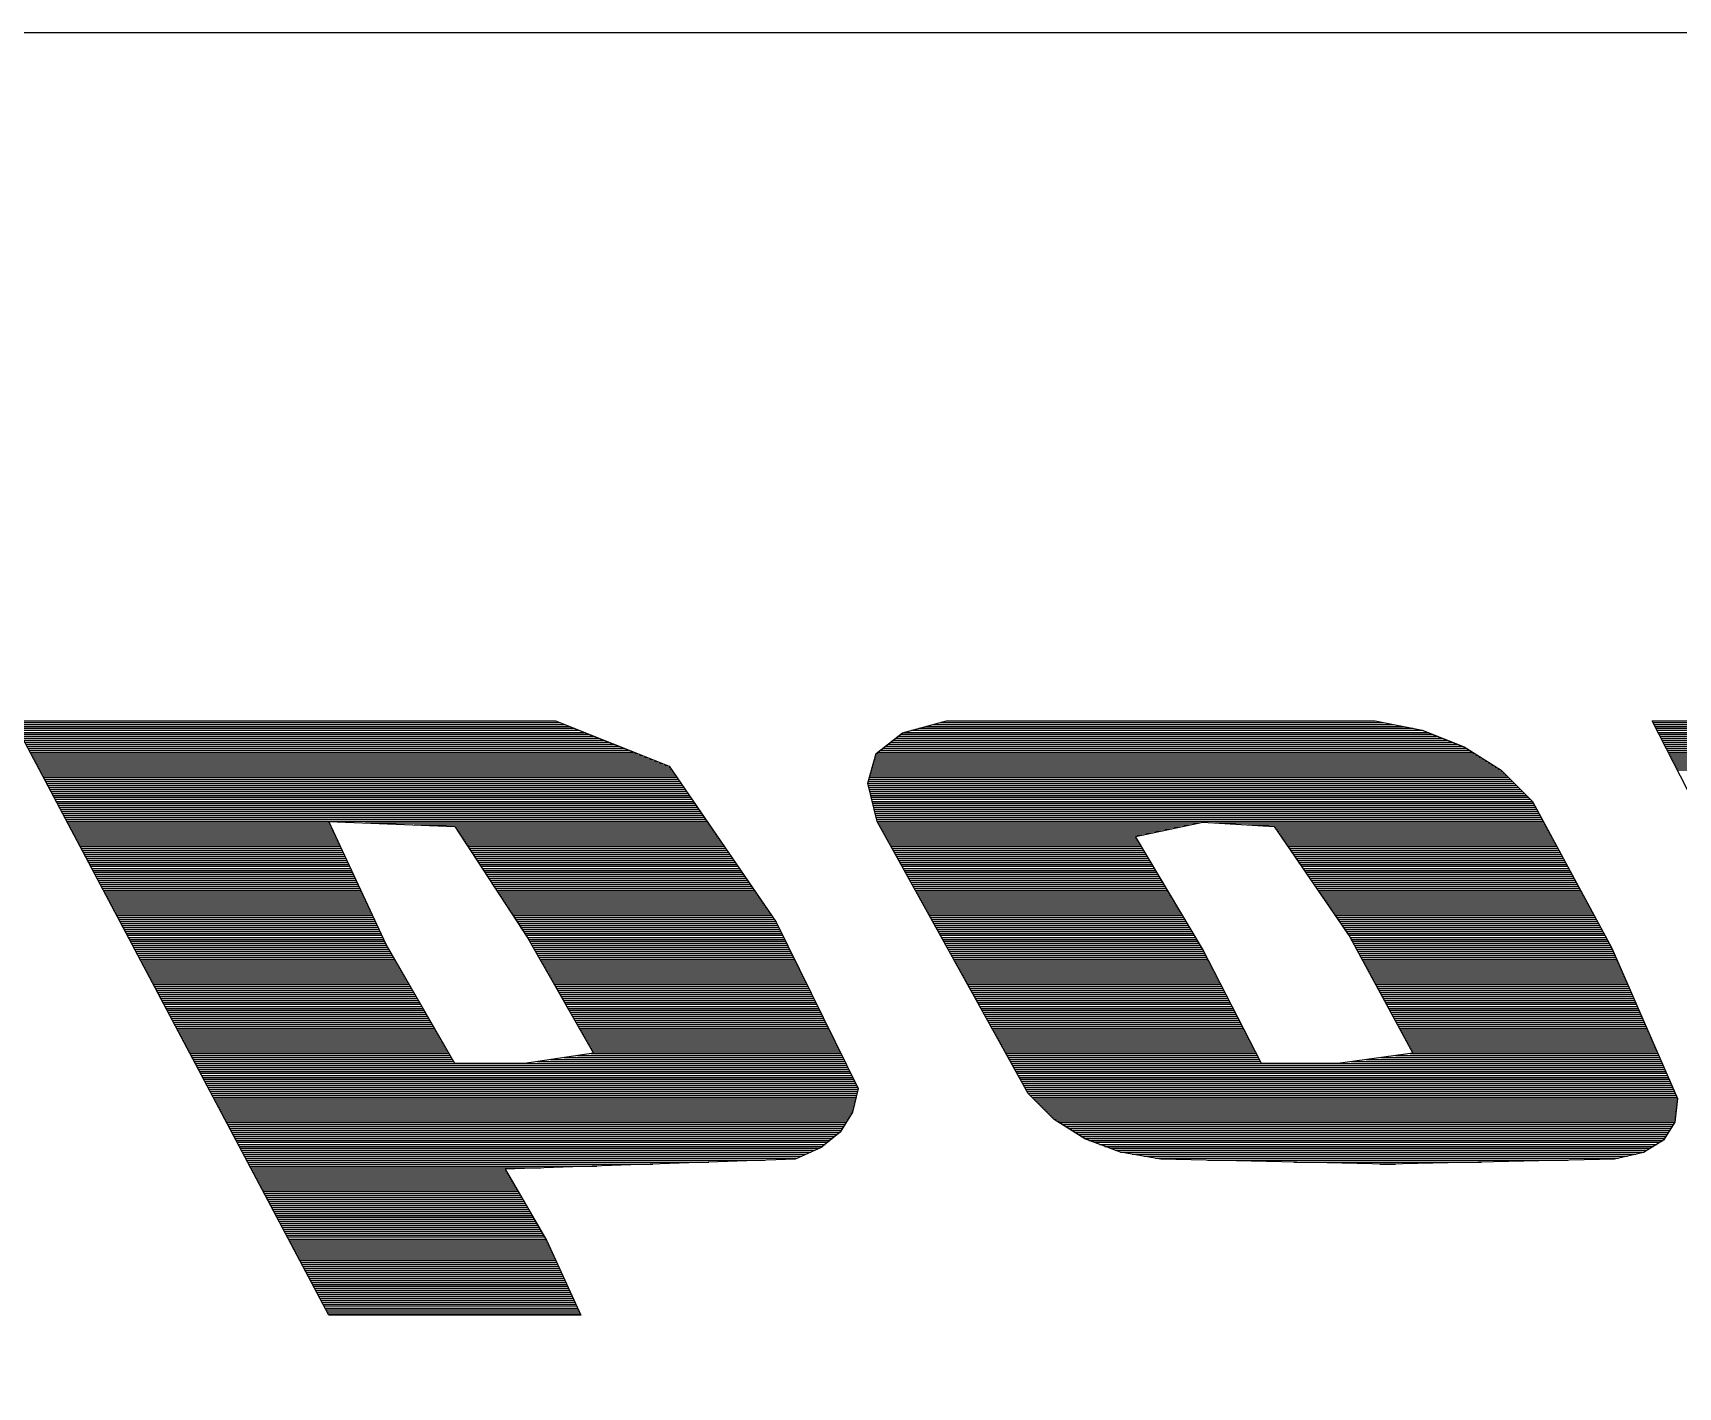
# Model space of a CAD drawing. Extents: x -25 to 108, y -8 to 51.
# Drawn here: x 38.664 to 42.394, y 31.929 to 35 of the extents above; entities that cross this region are included whole.
import ezdxf

# ---------------------------------------------------------------- set-up
doc = ezdxf.new("R2010")
doc.units = 0
doc.layers.add('BG_OUTLINE', color=1, linetype='CONTINUOUS')
doc.layers.add('BG_SILKBOTTOM20240221', color=40, linetype='CONTINUOUS')

msp = doc.modelspace()

# ---------------------------------------------------------------- linework, layer by layer
at = {"layer": 'BG_OUTLINE'}
msp.add_lwpolyline([(0.007874, 2.999994, 0.414214), (3.007868, 0), (88.507824, 0, 0.414214), (91.507818, 2.999994), (91.507818, 10.500106), (84.807806, 10.500106), (84.807806, 24.500078), (91.507818, 24.500078), (91.507818, 31.999936, 0.414214), (88.507824, 34.99993), (3.007868, 34.99993, 0.414214), (0.007874, 31.999936), (0.007874, 3.999992)], format="xyb", close=True, dxfattribs=at)
at = {"layer": 'BG_SILKBOTTOM20240221'}
for points in [[(39.334948, 32.092138), (38.620446, 33.440116)], [(38.620446, 33.440116), (39.849298, 33.440116)], [(38.622478, 33.436306), (39.858188, 33.436306)], [(38.624764, 33.431988), (39.869618, 33.431988)], [(38.627304, 33.427416), (39.88054, 33.427416)], [(38.629844, 33.423098), (39.89197, 33.423098)], [(39.849298, 33.440116), (40.1066, 33.337246)], [(40.635682, 33.412938), (40.73525, 33.440116)], [(40.672766, 33.423098), (41.793668, 33.423098)], [(40.689022, 33.427416), (41.770808, 33.427416)], [(40.705278, 33.431988), (41.747948, 33.431988)], [(40.721788, 33.436306), (41.725342, 33.436306)], [(40.73525, 33.440116), (41.707054, 33.440116)], [(41.707054, 33.440116), (41.814242, 33.419034)], [(42.335704, 33.440116), (42.935906, 33.440116)], [(42.850308, 32.43453), (42.335704, 33.440116)], [(42.337736, 33.436306), (42.937684, 33.436306)], [(42.340276, 33.431988), (42.939716, 33.431988)], [(42.342308, 33.427416), (42.941748, 33.427416)], [(42.344594, 33.423098), (42.944034, 33.423098)], [(38.63213, 33.418526), (39.902892, 33.418526)], [(38.634162, 33.413954), (39.914322, 33.413954)], [(38.636702, 33.409636), (39.925244, 33.409636)], [(38.638988, 33.405064), (39.936674, 33.405064)], [(38.641528, 33.400746), (39.947596, 33.400746)], [(38.644068, 33.396174), (39.959026, 33.396174)], [(38.646354, 33.391602), (39.969948, 33.391602)], [(38.648386, 33.387284), (39.981378, 33.387284)], [(38.650926, 33.382712), (39.9923, 33.382712)], [(40.575992, 33.365694), (40.635682, 33.412938)], [(40.597582, 33.382712), (41.90619, 33.382712)], [(40.60317, 33.387284), (41.89476, 33.387284)], [(40.609012, 33.391602), (41.88333, 33.391602)], [(40.6146, 33.396174), (41.8719, 33.396174)], [(40.619934, 33.400746), (41.860724, 33.400746)], [(40.625522, 33.405064), (41.849294, 33.405064)], [(40.631364, 33.409636), (41.837864, 33.409636)], [(40.639746, 33.413954), (41.826434, 33.413954)], [(40.65651, 33.418526), (41.815004, 33.418526)], [(41.814242, 33.419034), (41.909492, 33.381442)], [(42.347134, 33.418526), (42.946066, 33.418526)], [(42.349166, 33.413954), (42.948098, 33.413954)], [(42.351452, 33.409636), (42.95013, 33.409636)], [(42.353992, 33.405064), (42.95267, 33.405064)], [(42.356024, 33.400746), (42.954702, 33.400746)], [(42.358564, 33.396174), (42.956734, 33.396174)], [(42.360596, 33.391602), (42.95902, 33.391602)], [(42.362882, 33.387284), (42.961052, 33.387284)], [(42.365422, 33.382712), (42.963084, 33.382712)], [(38.653212, 33.378394), (40.00373, 33.378394)], [(38.655752, 33.373822), (40.014652, 33.373822)], [(38.658292, 33.36925), (40.026082, 33.36925)], [(38.660578, 33.364932), (40.037004, 33.364932)], [(38.66261, 33.36036), (40.048434, 33.36036)], [(38.66515, 33.356042), (40.059356, 33.356042)], [(38.667436, 33.35147), (40.070786, 33.35147)], [(38.669976, 33.346898), (40.081708, 33.346898)], [(40.556942, 33.298638), (40.575992, 33.365694)], [(40.570404, 33.346898), (41.963086, 33.346898)], [(40.571928, 33.35147), (41.95572, 33.35147)], [(40.573198, 33.356042), (41.948862, 33.356042)], [(40.574468, 33.36036), (41.942004, 33.36036)], [(40.575484, 33.364932), (41.934892, 33.364932)], [(40.580564, 33.36925), (41.928034, 33.36925)], [(40.586152, 33.373822), (41.921176, 33.373822)], [(40.59174, 33.378394), (41.914318, 33.378394)], [(41.909492, 33.381442), (41.992804, 33.327848)], [(42.367454, 33.378394), (42.965116, 33.378394)], [(42.36974, 33.373822), (42.967656, 33.373822)], [(42.37228, 33.36925), (42.969688, 33.36925)], [(42.374312, 33.364932), (42.97172, 33.364932)], [(42.376852, 33.36036), (42.97426, 33.36036)], [(42.378884, 33.356042), (42.976292, 33.356042)], [(42.38117, 33.35147), (42.978324, 33.35147)], [(42.38371, 33.346898), (42.980356, 33.346898)], [(38.672516, 33.34258), (40.093138, 33.34258)], [(38.674802, 33.338008), (40.10406, 33.338008)], [(38.676834, 33.33369), (40.10914, 33.33369)], [(38.679374, 33.329118), (40.111934, 33.329118)], [(38.68166, 33.324546), (40.115236, 33.324546)], [(38.6842, 33.320228), (40.11803, 33.320228)], [(38.68674, 33.315656), (40.121332, 33.315656)], [(38.689026, 33.311338), (40.124126, 33.311338)], [(40.1066, 33.337246), (40.349678, 32.98317)], [(40.560244, 33.311338), (42.009314, 33.311338)], [(40.56126, 33.315656), (42.004996, 33.315656)], [(40.563038, 33.320228), (42.000424, 33.320228)], [(40.564308, 33.324546), (41.995852, 33.324546)], [(40.565324, 33.329118), (41.990772, 33.329118)], [(40.566594, 33.33369), (41.98366, 33.33369)], [(40.567864, 33.338008), (41.976802, 33.338008)], [(40.569134, 33.34258), (41.969944, 33.34258)], [(41.992804, 33.327848), (42.064178, 33.257236)], [(42.385742, 33.34258), (42.982642, 33.34258)], [(42.388028, 33.338008), (42.984674, 33.338008)], [(42.390568, 33.33369), (42.986706, 33.33369)], [(42.3926, 33.329118), (42.988738, 33.329118)], [(38.691058, 33.306766), (40.127428, 33.306766)], [(38.693598, 33.302194), (40.130476, 33.302194)], [(38.695884, 33.297876), (40.133524, 33.297876)], [(38.698424, 33.293304), (40.136572, 33.293304)], [(38.700964, 33.288986), (40.13962, 33.288986)], [(38.702996, 33.284414), (40.142668, 33.284414)], [(38.705282, 33.279842), (40.145716, 33.279842)], [(38.707822, 33.275524), (40.148764, 33.275524)], [(38.710108, 33.270952), (40.151812, 33.270952)], [(40.578024, 33.21177), (40.556942, 33.298638)], [(40.557196, 33.297876), (42.022776, 33.297876)], [(40.557704, 33.302194), (42.018204, 33.302194)], [(40.558466, 33.293304), (42.027348, 33.293304)], [(40.558974, 33.306766), (42.013886, 33.306766)], [(40.559228, 33.288986), (42.032174, 33.288986)], [(40.560498, 33.284414), (42.036492, 33.284414)], [(40.561768, 33.279842), (42.041064, 33.279842)], [(40.56253, 33.275524), (42.045636, 33.275524)], [(40.5638, 33.270952), (42.049954, 33.270952)], [(38.712648, 33.266634), (40.15486, 33.266634)], [(38.715188, 33.262062), (40.158162, 33.262062)], [(38.71722, 33.25749), (40.160956, 33.25749)], [(38.719506, 33.253172), (40.164258, 33.253172)], [(38.722046, 33.2486), (40.167052, 33.2486)], [(38.724332, 33.244282), (40.170354, 33.244282)], [(38.726872, 33.23971), (40.173148, 33.23971)], [(38.729412, 33.235138), (40.17645, 33.235138)], [(40.56507, 33.266634), (42.054526, 33.266634)], [(40.565832, 33.262062), (42.058844, 33.262062)], [(40.567102, 33.25749), (42.063416, 33.25749)], [(40.568372, 33.253172), (42.06621, 33.253172)], [(40.569134, 33.2486), (42.06875, 33.2486)], [(40.570404, 33.244282), (42.071036, 33.244282)], [(40.57142, 33.23971), (42.073576, 33.23971)], [(40.572436, 33.235138), (42.076116, 33.235138)], [(42.064178, 33.257236), (42.243756, 32.92475)], [(38.731444, 33.23082), (40.179244, 33.23082)], [(38.73373, 33.226248), (40.182546, 33.226248)], [(38.73627, 33.22193), (40.18534, 33.22193)], [(38.738556, 33.217358), (40.188642, 33.217358)], [(38.741096, 33.212786), (40.191944, 33.212786)], [(38.743636, 33.208468), (39.336472, 33.208468)], [(38.745668, 33.203896), (39.338504, 33.203896)], [(38.747954, 33.199578), (39.341044, 33.199578)], [(39.334948, 33.21177), (39.620952, 33.20034)], [(39.46525, 32.932878), (39.334948, 33.21177)], [(39.416482, 33.208468), (40.194738, 33.208468)], [(39.52875, 33.203896), (40.19804, 33.203896)], [(39.620952, 33.20034), (39.786306, 32.947102)], [(39.62146, 33.199578), (40.200834, 33.199578)], [(40.573452, 33.23082), (42.078402, 33.23082)], [(40.574722, 33.226248), (42.080942, 33.226248)], [(40.575484, 33.22193), (42.083228, 33.22193)], [(40.576754, 33.217358), (42.08526, 33.217358)], [(40.578024, 33.212786), (42.0878, 33.212786)], [(40.920924, 32.594804), (40.578024, 33.21177)], [(40.580056, 33.208468), (41.309036, 33.208468)], [(40.582596, 33.203896), (41.287954, 33.203896)], [(40.584882, 33.199578), (41.266872, 33.199578)], [(41.164002, 33.17748), (41.31691, 33.209992)], [(41.31691, 33.209992), (41.478708, 33.20034)], [(41.34358, 33.208468), (42.09034, 33.208468)], [(41.417748, 33.203896), (42.092626, 33.203896)], [(41.478708, 33.20034), (41.64965, 32.950404)], [(41.478962, 33.199578), (42.095166, 33.199578)], [(38.750494, 33.195006), (39.343076, 33.195006)], [(38.75278, 33.190434), (39.345108, 33.190434)], [(38.75532, 33.186116), (39.34714, 33.186116)], [(38.75786, 33.181544), (39.349172, 33.181544)], [(38.759892, 33.177226), (39.351204, 33.177226)], [(38.762178, 33.172654), (39.353236, 33.172654)], [(38.764718, 33.168082), (39.355522, 33.168082)], [(38.767004, 33.163764), (39.357554, 33.163764)], [(38.769544, 33.159192), (39.359586, 33.159192)], [(39.624254, 33.195006), (40.204136, 33.195006)], [(39.627048, 33.190434), (40.20693, 33.190434)], [(39.629842, 33.186116), (40.210232, 33.186116)], [(39.633144, 33.181544), (40.213026, 33.181544)], [(39.635938, 33.177226), (40.216328, 33.177226)], [(39.638732, 33.172654), (40.21963, 33.172654)], [(39.64178, 33.168082), (40.222424, 33.168082)], [(39.644574, 33.163764), (40.225726, 33.163764)], [(39.647368, 33.159192), (40.22852, 33.159192)], [(40.587422, 33.195006), (41.246044, 33.195006)], [(40.589708, 33.190434), (41.224962, 33.190434)], [(40.592756, 33.186116), (41.20388, 33.186116)], [(40.595042, 33.181544), (41.183052, 33.181544)], [(40.597582, 33.177226), (41.16451, 33.177226)], [(40.599868, 33.172654), (41.167304, 33.172654)], [(40.602408, 33.168082), (41.169844, 33.168082)], [(40.604948, 33.163764), (41.172638, 33.163764)], [(40.607234, 33.159192), (41.174924, 33.159192)], [(41.316148, 32.923226), (41.164002, 33.17748)], [(41.481756, 33.195006), (42.097452, 33.195006)], [(41.485058, 33.190434), (42.099992, 33.190434)], [(41.487852, 33.186116), (42.102532, 33.186116)], [(41.491154, 33.181544), (42.104818, 33.181544)], [(41.494456, 33.177226), (42.107358, 33.177226)], [(41.49725, 33.172654), (42.109644, 33.172654)], [(41.500552, 33.168082), (42.112184, 33.168082)], [(41.503346, 33.163764), (42.114724, 33.163764)], [(41.506648, 33.159192), (42.11701, 33.159192)], [(38.772084, 33.154874), (39.361618, 33.154874)], [(38.774116, 33.150302), (39.36365, 33.150302)], [(38.776402, 33.14573), (39.365682, 33.14573)], [(38.778942, 33.141412), (39.367714, 33.141412)], [(38.781228, 33.13684), (39.370254, 33.13684)], [(38.783768, 33.132522), (39.372286, 33.132522)], [(38.786308, 33.12795), (39.374318, 33.12795)], [(38.78834, 33.123378), (39.37635, 33.123378)], [(39.65067, 33.154874), (40.231822, 33.154874)], [(39.653464, 33.150302), (40.234616, 33.150302)], [(39.656258, 33.14573), (40.237918, 33.14573)], [(39.659052, 33.141412), (40.240712, 33.141412)], [(39.6621, 33.13684), (40.244014, 33.13684)], [(39.665148, 33.132522), (40.247316, 33.132522)], [(39.668196, 33.12795), (40.25011, 33.12795)], [(39.67099, 33.123378), (40.253412, 33.123378)], [(40.609774, 33.154874), (41.177972, 33.154874)], [(40.61206, 33.150302), (41.180766, 33.150302)], [(40.615108, 33.14573), (41.183052, 33.14573)], [(40.617394, 33.141412), (41.1861, 33.141412)], [(40.619934, 33.13684), (41.188386, 33.13684)], [(40.62222, 33.132522), (41.19118, 33.132522)], [(40.62476, 33.12795), (41.19372, 33.12795)], [(40.6273, 33.123378), (41.196514, 33.123378)], [(41.509442, 33.154874), (42.11955, 33.154874)], [(41.512744, 33.150302), (42.121836, 33.150302)], [(41.515538, 33.14573), (42.124376, 33.14573)], [(41.51884, 33.141412), (42.126408, 33.141412)], [(41.521634, 33.13684), (42.128948, 33.13684)], [(41.524936, 33.132522), (42.131234, 33.132522)], [(41.52773, 33.12795), (42.133774, 33.12795)], [(41.531032, 33.123378), (42.13606, 33.123378)], [(38.790626, 33.11906), (39.378382, 33.11906)], [(38.793166, 33.114488), (39.380414, 33.114488)], [(38.795452, 33.11017), (39.382446, 33.11017)], [(38.797992, 33.105598), (39.384732, 33.105598)], [(38.800532, 33.101026), (39.386764, 33.101026)], [(38.802564, 33.096708), (39.388796, 33.096708)], [(38.80485, 33.092136), (39.390828, 33.092136)], [(38.80739, 33.087818), (39.39286, 33.087818)], [(39.673784, 33.11906), (40.256206, 33.11906)], [(39.676578, 33.114488), (40.259508, 33.114488)], [(39.67988, 33.11017), (40.262302, 33.11017)], [(39.682674, 33.105598), (40.265604, 33.105598)], [(39.685468, 33.101026), (40.268398, 33.101026)], [(39.688516, 33.096708), (40.2717, 33.096708)], [(39.69131, 33.092136), (40.274748, 33.092136)], [(39.694104, 33.087818), (40.277796, 33.087818)], [(40.629586, 33.11906), (41.199308, 33.11906)], [(40.632126, 33.114488), (41.201848, 33.114488)], [(40.634412, 33.11017), (41.204642, 33.11017)], [(40.63746, 33.105598), (41.207182, 33.105598)], [(40.639746, 33.101026), (41.209976, 33.101026)], [(40.642286, 33.096708), (41.212516, 33.096708)], [(40.644572, 33.092136), (41.21531, 33.092136)], [(40.647112, 33.087818), (41.218104, 33.087818)], [(41.533826, 33.11906), (42.1386, 33.11906)], [(41.537128, 33.114488), (42.14114, 33.114488)], [(41.539922, 33.11017), (42.143426, 33.11017)], [(41.543224, 33.105598), (42.145966, 33.105598)], [(41.546526, 33.101026), (42.148252, 33.101026)], [(41.54932, 33.096708), (42.150792, 33.096708)], [(41.552622, 33.092136), (42.153332, 33.092136)], [(41.555416, 33.087818), (42.155618, 33.087818)], [(38.809676, 33.083246), (39.394892, 33.083246)], [(38.812216, 33.078674), (39.397432, 33.078674)], [(38.814248, 33.074356), (39.399464, 33.074356)], [(38.816788, 33.069784), (39.401496, 33.069784)], [(38.819074, 33.065466), (39.403528, 33.065466)], [(38.821614, 33.060894), (39.40556, 33.060894)], [(38.8239, 33.056322), (39.407592, 33.056322)], [(38.82644, 33.052004), (39.409624, 33.052004)], [(38.828472, 33.047432), (39.412164, 33.047432)], [(39.697406, 33.083246), (40.280844, 33.083246)], [(39.7002, 33.078674), (40.283892, 33.078674)], [(39.702994, 33.074356), (40.28694, 33.074356)], [(39.705788, 33.069784), (40.289988, 33.069784)], [(39.708836, 33.065466), (40.293036, 33.065466)], [(39.711884, 33.060894), (40.296084, 33.060894)], [(39.714932, 33.056322), (40.299132, 33.056322)], [(39.717726, 33.052004), (40.30218, 33.052004)], [(39.72052, 33.047432), (40.305228, 33.047432)], [(40.649652, 33.083246), (41.220644, 33.083246)], [(40.651938, 33.078674), (41.223438, 33.078674)], [(40.654478, 33.074356), (41.225724, 33.074356)], [(40.657272, 33.069784), (41.228772, 33.069784)], [(40.659812, 33.065466), (41.231058, 33.065466)], [(40.662098, 33.060894), (41.233852, 33.060894)], [(40.664638, 33.056322), (41.2369, 33.056322)], [(40.666924, 33.052004), (41.239186, 33.052004)], [(40.669464, 33.047432), (41.24198, 33.047432)], [(41.558718, 33.083246), (42.158158, 33.083246)], [(41.561512, 33.078674), (42.160444, 33.078674)], [(41.564814, 33.074356), (42.162984, 33.074356)], [(41.567608, 33.069784), (42.165524, 33.069784)], [(41.57091, 33.065466), (42.16781, 33.065466)], [(41.573704, 33.060894), (42.169842, 33.060894)], [(41.577006, 33.056322), (42.172382, 33.056322)], [(41.5798, 33.052004), (42.174668, 33.052004)], [(41.583102, 33.047432), (42.177208, 33.047432)], [(38.831012, 33.043114), (39.414196, 33.043114)], [(38.833298, 33.038542), (39.416228, 33.038542)], [(38.835838, 33.03397), (39.41826, 33.03397)], [(38.838124, 33.029652), (39.420292, 33.029652)], [(38.840664, 33.02508), (39.422324, 33.02508)], [(38.842696, 33.020762), (39.424356, 33.020762)], [(38.845236, 33.01619), (39.426642, 33.01619)], [(38.847522, 33.011618), (39.428674, 33.011618)], [(39.723314, 33.043114), (40.30853, 33.043114)], [(39.726616, 33.038542), (40.311324, 33.038542)], [(39.72941, 33.03397), (40.314626, 33.03397)], [(39.732204, 33.029652), (40.31742, 33.029652)], [(39.735252, 33.02508), (40.320722, 33.02508)], [(39.738046, 33.020762), (40.323516, 33.020762)], [(39.74084, 33.01619), (40.326818, 33.01619)], [(39.744142, 33.011618), (40.329612, 33.011618)], [(40.672004, 33.043114), (41.24452, 33.043114)], [(40.67429, 33.038542), (41.247314, 33.038542)], [(40.67683, 33.03397), (41.249854, 33.03397)], [(40.679624, 33.029652), (41.252648, 33.029652)], [(40.682164, 33.02508), (41.255442, 33.02508)], [(40.68445, 33.020762), (41.257982, 33.020762)], [(40.68699, 33.01619), (41.260776, 33.01619)], [(40.689276, 33.011618), (41.263316, 33.011618)], [(41.585896, 33.043114), (42.179748, 33.043114)], [(41.589198, 33.038542), (42.182034, 33.038542)], [(41.591992, 33.03397), (42.184574, 33.03397)], [(41.595294, 33.029652), (42.18686, 33.029652)], [(41.598596, 33.02508), (42.1894, 33.02508)], [(41.60139, 33.020762), (42.19194, 33.020762)], [(41.604692, 33.01619), (42.194226, 33.01619)], [(41.607486, 33.011618), (42.196766, 33.011618)], [(38.850062, 33.0073), (39.430706, 33.0073)], [(38.852348, 33.002728), (39.432738, 33.002728)], [(38.854888, 32.99841), (39.43477, 32.99841)], [(38.85692, 32.993838), (39.436802, 32.993838)], [(38.85946, 32.989266), (39.438834, 32.989266)], [(38.861746, 32.984948), (39.441374, 32.984948)], [(38.864286, 32.980376), (39.443406, 32.980376)], [(38.866572, 32.976058), (39.445438, 32.976058)], [(39.746936, 33.0073), (40.332914, 33.0073)], [(39.74973, 33.002728), (40.336216, 33.002728)], [(39.752524, 32.99841), (40.33901, 32.99841)], [(39.755572, 32.993838), (40.342312, 32.993838)], [(39.75862, 32.989266), (40.345106, 32.989266)], [(39.761668, 32.984948), (40.348408, 32.984948)], [(39.764462, 32.980376), (40.350948, 32.980376)], [(39.767256, 32.976058), (40.35298, 32.976058)], [(40.349678, 32.98317), (40.535352, 32.606234)], [(40.691816, 33.0073), (41.26611, 33.0073)], [(40.694356, 33.002728), (41.268396, 33.002728)], [(40.696642, 32.99841), (41.271444, 32.99841)], [(40.699436, 32.993838), (41.274238, 32.993838)], [(40.701976, 32.989266), (41.276524, 32.989266)], [(40.704516, 32.984948), (41.279572, 32.984948)], [(40.706802, 32.980376), (41.281858, 32.980376)], [(40.709342, 32.976058), (41.284652, 32.976058)], [(41.610788, 33.0073), (42.199052, 33.0073)], [(41.613582, 33.002728), (42.201592, 33.002728)], [(41.616884, 32.99841), (42.204132, 32.99841)], [(41.619678, 32.993838), (42.206418, 32.993838)], [(41.62298, 32.989266), (42.208958, 32.989266)], [(41.625774, 32.984948), (42.211244, 32.984948)], [(41.629076, 32.980376), (42.213276, 32.980376)], [(41.63187, 32.976058), (42.215816, 32.976058)], [(38.869112, 32.971486), (39.44747, 32.971486)], [(38.871144, 32.966914), (39.449502, 32.966914)], [(38.873684, 32.962596), (39.451534, 32.962596)], [(38.87597, 32.958024), (39.453566, 32.958024)], [(38.87851, 32.953706), (39.455852, 32.953706)], [(38.880796, 32.949134), (39.457884, 32.949134)], [(38.883336, 32.944562), (39.459916, 32.944562)], [(38.885368, 32.940244), (39.461948, 32.940244)], [(38.887908, 32.935672), (39.46398, 32.935672)], [(39.77005, 32.971486), (40.355266, 32.971486)], [(39.772844, 32.966914), (40.357298, 32.966914)], [(39.776146, 32.962596), (40.359838, 32.962596)], [(39.77894, 32.958024), (40.36187, 32.958024)], [(39.781988, 32.953706), (40.363902, 32.953706)], [(39.784782, 32.949134), (40.366188, 32.949134)], [(39.786306, 32.947102), (39.93515, 32.686244)], [(39.787576, 32.944562), (40.36822, 32.944562)], [(39.790116, 32.940244), (40.37076, 32.940244)], [(39.792402, 32.935672), (40.372792, 32.935672)], [(40.711628, 32.971486), (41.287192, 32.971486)], [(40.714168, 32.966914), (41.289986, 32.966914)], [(40.716708, 32.962596), (41.29278, 32.962596)], [(40.718994, 32.958024), (41.29532, 32.958024)], [(40.721788, 32.953706), (41.298114, 32.953706)], [(40.724328, 32.949134), (41.300654, 32.949134)], [(40.726868, 32.944562), (41.303448, 32.944562)], [(40.729154, 32.940244), (41.305988, 32.940244)], [(40.731694, 32.935672), (41.308782, 32.935672)], [(41.635172, 32.971486), (42.218356, 32.971486)], [(41.637966, 32.966914), (42.220642, 32.966914)], [(41.641268, 32.962596), (42.223182, 32.962596)], [(41.644062, 32.958024), (42.225468, 32.958024)], [(41.647364, 32.953706), (42.228008, 32.953706)], [(41.64965, 32.950404), (41.792652, 32.686244)], [(41.650158, 32.949134), (42.230548, 32.949134)], [(41.652444, 32.944562), (42.232834, 32.944562)], [(41.654984, 32.940244), (42.235374, 32.940244)], [(41.657524, 32.935672), (42.23766, 32.935672)], [(38.890194, 32.931354), (39.46652, 32.931354)], [(38.892734, 32.926782), (39.46906, 32.926782)], [(38.89502, 32.92221), (39.471854, 32.92221)], [(38.89756, 32.917892), (39.47414, 32.917892)], [(38.899592, 32.91332), (39.47668, 32.91332)], [(38.902132, 32.909002), (39.479474, 32.909002)], [(38.904418, 32.90443), (39.482014, 32.90443)], [(38.906958, 32.899858), (39.4843, 32.899858)], [(39.620952, 32.663384), (39.46525, 32.932878)], [(39.795196, 32.931354), (40.375332, 32.931354)], [(39.797736, 32.926782), (40.377364, 32.926782)], [(39.800276, 32.92221), (40.379396, 32.92221)], [(39.80307, 32.917892), (40.381682, 32.917892)], [(39.805356, 32.91332), (40.383714, 32.91332)], [(39.807896, 32.909002), (40.386254, 32.909002)], [(39.810436, 32.90443), (40.388286, 32.90443)], [(39.81323, 32.899858), (40.390318, 32.899858)], [(40.73398, 32.931354), (41.311576, 32.931354)], [(40.73652, 32.926782), (41.314116, 32.926782)], [(40.73906, 32.92221), (41.31691, 32.92221)], [(40.741346, 32.917892), (41.318942, 32.917892)], [(40.74414, 32.91332), (41.321228, 32.91332)], [(40.74668, 32.909002), (41.323768, 32.909002)], [(40.74922, 32.90443), (41.3258, 32.90443)], [(40.751506, 32.899858), (41.32834, 32.899858)], [(41.449752, 32.663384), (41.316148, 32.923226)], [(41.65981, 32.931354), (42.2402, 32.931354)], [(41.66235, 32.926782), (42.24274, 32.926782)], [(41.664636, 32.92221), (42.244772, 32.92221)], [(41.667176, 32.917892), (42.246804, 32.917892)], [(41.669716, 32.91332), (42.248836, 32.91332)], [(41.672002, 32.909002), (42.250868, 32.909002)], [(41.674542, 32.90443), (42.252392, 32.90443)], [(41.676828, 32.899858), (42.254424, 32.899858)], [(42.243756, 32.92475), (42.393108, 32.583374)], [(38.909244, 32.89554), (39.487348, 32.89554)], [(38.911784, 32.890968), (39.489634, 32.890968)], [(38.913816, 32.88665), (39.492174, 32.88665)], [(38.916356, 32.882078), (39.494968, 32.882078)], [(38.918642, 32.877506), (39.497508, 32.877506)], [(38.921182, 32.873188), (39.499794, 32.873188)], [(38.923468, 32.868616), (39.502588, 32.868616)], [(38.926008, 32.864298), (39.505128, 32.864298)], [(39.815516, 32.89554), (40.392604, 32.89554)], [(39.818056, 32.890968), (40.394636, 32.890968)], [(39.820596, 32.88665), (40.397176, 32.88665)], [(39.82339, 32.882078), (40.399208, 32.882078)], [(39.825676, 32.877506), (40.401748, 32.877506)], [(39.828216, 32.873188), (40.40378, 32.873188)], [(39.83101, 32.868616), (40.405812, 32.868616)], [(39.83355, 32.864298), (40.408098, 32.864298)], [(40.754046, 32.89554), (41.330626, 32.89554)], [(40.756332, 32.890968), (41.332658, 32.890968)], [(40.758872, 32.88665), (41.335198, 32.88665)], [(40.761412, 32.882078), (41.337484, 32.882078)], [(40.764206, 32.877506), (41.339516, 32.877506)], [(40.766492, 32.873188), (41.342056, 32.873188)], [(40.769032, 32.868616), (41.344088, 32.868616)], [(40.771572, 32.864298), (41.346628, 32.864298)], [(41.679368, 32.89554), (42.256456, 32.89554)], [(41.681908, 32.890968), (42.258488, 32.890968)], [(41.684194, 32.88665), (42.26052, 32.88665)], [(41.686226, 32.882078), (42.262044, 32.882078)], [(41.688766, 32.877506), (42.264076, 32.877506)], [(41.691052, 32.873188), (42.266108, 32.873188)], [(41.693592, 32.868616), (42.26814, 32.868616)], [(41.696132, 32.864298), (42.270172, 32.864298)], [(38.92804, 32.859726), (39.507668, 32.859726)], [(38.93058, 32.855154), (39.510462, 32.855154)], [(38.932866, 32.850836), (39.512748, 32.850836)], [(38.935406, 32.846264), (39.515796, 32.846264)], [(38.937692, 32.841946), (39.518082, 32.841946)], [(38.939724, 32.837374), (39.520622, 32.837374)], [(38.942264, 32.832802), (39.523416, 32.832802)], [(38.944804, 32.828484), (39.525956, 32.828484)], [(38.94709, 32.823912), (39.528242, 32.823912)], [(39.835836, 32.859726), (40.41013, 32.859726)], [(39.838376, 32.855154), (40.41267, 32.855154)], [(39.84117, 32.850836), (40.414702, 32.850836)], [(39.84371, 32.846264), (40.416734, 32.846264)], [(39.845996, 32.841946), (40.41902, 32.841946)], [(39.848536, 32.837374), (40.421052, 32.837374)], [(39.85133, 32.832802), (40.423592, 32.832802)], [(39.85387, 32.828484), (40.425624, 32.828484)], [(39.856156, 32.823912), (40.428164, 32.823912)], [(40.773858, 32.859726), (41.348914, 32.859726)], [(40.776398, 32.855154), (41.350946, 32.855154)], [(40.778684, 32.850836), (41.353486, 32.850836)], [(40.781224, 32.846264), (41.355772, 32.846264)], [(40.783764, 32.841946), (41.357804, 32.841946)], [(40.786558, 32.837374), (41.360344, 32.837374)], [(40.788844, 32.832802), (41.362884, 32.832802)], [(40.791384, 32.828484), (41.364916, 32.828484)], [(40.793924, 32.823912), (41.367202, 32.823912)], [(41.698418, 32.859726), (42.27195, 32.859726)], [(41.700958, 32.855154), (42.273982, 32.855154)], [(41.703244, 32.850836), (42.276014, 32.850836)], [(41.705784, 32.846264), (42.278046, 32.846264)], [(41.708324, 32.841946), (42.280078, 32.841946)], [(41.71061, 32.837374), (42.281602, 32.837374)], [(41.71315, 32.832802), (42.283634, 32.832802)], [(41.715436, 32.828484), (42.285666, 32.828484)], [(41.717976, 32.823912), (42.287698, 32.823912)], [(38.94963, 32.819594), (39.531036, 32.819594)], [(38.951916, 32.815022), (39.533576, 32.815022)], [(38.953948, 32.81045), (39.536116, 32.81045)], [(38.956488, 32.806132), (39.53891, 32.806132)], [(38.959028, 32.80156), (39.541196, 32.80156)], [(38.961314, 32.797242), (39.543736, 32.797242)], [(38.963854, 32.79267), (39.54653, 32.79267)], [(38.96614, 32.788098), (39.54907, 32.788098)], [(39.859204, 32.819594), (40.430196, 32.819594)], [(39.86149, 32.815022), (40.432228, 32.815022)], [(39.86403, 32.81045), (40.434514, 32.81045)], [(39.866316, 32.806132), (40.436546, 32.806132)], [(39.869364, 32.80156), (40.439086, 32.80156)], [(39.87165, 32.797242), (40.441118, 32.797242)], [(39.87419, 32.79267), (40.44315, 32.79267)], [(39.876476, 32.788098), (40.445436, 32.788098)], [(40.79621, 32.819594), (41.369742, 32.819594)], [(40.79875, 32.815022), (41.371774, 32.815022)], [(40.801036, 32.81045), (41.37406, 32.81045)], [(40.803576, 32.806132), (41.3766, 32.806132)], [(40.806116, 32.80156), (41.378632, 32.80156)], [(40.80891, 32.797242), (41.381172, 32.797242)], [(40.811196, 32.79267), (41.383458, 32.79267)], [(40.813736, 32.788098), (41.38549, 32.788098)], [(41.720516, 32.819594), (42.28973, 32.819594)], [(41.722802, 32.815022), (42.291508, 32.815022)], [(41.725342, 32.81045), (42.29354, 32.81045)], [(41.727628, 32.806132), (42.295572, 32.806132)], [(41.730168, 32.80156), (42.297604, 32.80156)], [(41.732708, 32.797242), (42.299636, 32.797242)], [(41.734994, 32.79267), (42.30116, 32.79267)], [(41.737534, 32.788098), (42.303192, 32.788098)], [(38.968172, 32.78378), (39.551864, 32.78378)], [(38.970712, 32.779208), (39.554404, 32.779208)], [(38.973252, 32.77489), (39.55669, 32.77489)], [(38.975538, 32.770318), (39.559484, 32.770318)], [(38.978078, 32.765746), (39.562024, 32.765746)], [(38.980364, 32.761428), (39.564564, 32.761428)], [(38.982396, 32.756856), (39.567358, 32.756856)], [(38.984936, 32.752538), (39.569644, 32.752538)], [(39.879524, 32.78378), (40.447468, 32.78378)], [(39.88181, 32.779208), (40.450008, 32.779208)], [(39.88435, 32.77489), (40.45204, 32.77489)], [(39.886636, 32.770318), (40.45458, 32.770318)], [(39.889684, 32.765746), (40.456612, 32.765746)], [(39.89197, 32.761428), (40.458644, 32.761428)], [(39.89451, 32.756856), (40.46093, 32.756856)], [(39.897304, 32.752538), (40.462962, 32.752538)], [(40.816276, 32.78378), (41.38803, 32.78378)], [(40.818562, 32.779208), (41.390316, 32.779208)], [(40.821102, 32.77489), (41.392348, 32.77489)], [(40.823388, 32.770318), (41.394888, 32.770318)], [(40.825928, 32.765746), (41.397428, 32.765746)], [(40.828722, 32.761428), (41.39946, 32.761428)], [(40.831262, 32.756856), (41.401746, 32.756856)], [(40.833548, 32.752538), (41.404286, 32.752538)], [(41.73982, 32.78378), (42.305224, 32.78378)], [(41.741852, 32.779208), (42.307256, 32.779208)], [(41.744392, 32.77489), (42.309288, 32.77489)], [(41.746932, 32.770318), (42.31132, 32.770318)], [(41.749218, 32.765746), (42.312844, 32.765746)], [(41.751758, 32.761428), (42.314876, 32.761428)], [(41.754044, 32.756856), (42.316908, 32.756856)], [(41.756584, 32.752538), (42.31894, 32.752538)], [(38.987476, 32.747966), (39.572184, 32.747966)], [(38.989762, 32.743394), (39.574978, 32.743394)], [(38.992302, 32.739076), (39.577518, 32.739076)], [(38.994588, 32.734504), (39.579804, 32.734504)], [(38.99662, 32.730186), (39.582852, 32.730186)], [(38.99916, 32.725614), (39.585138, 32.725614)], [(39.0017, 32.721042), (39.587678, 32.721042)], [(39.003986, 32.716724), (39.590472, 32.716724)], [(39.006526, 32.712152), (39.593012, 32.712152)], [(39.899844, 32.747966), (40.465502, 32.747966)], [(39.90213, 32.743394), (40.467534, 32.743394)], [(39.90467, 32.739076), (40.469566, 32.739076)], [(39.907464, 32.734504), (40.471852, 32.734504)], [(39.910004, 32.730186), (40.473884, 32.730186)], [(39.91229, 32.725614), (40.476424, 32.725614)], [(39.91483, 32.721042), (40.478456, 32.721042)], [(39.917624, 32.716724), (40.480996, 32.716724)], [(39.920164, 32.712152), (40.483028, 32.712152)], [(40.836088, 32.747966), (41.406318, 32.747966)], [(40.838628, 32.743394), (41.408604, 32.743394)], [(40.840914, 32.739076), (41.411144, 32.739076)], [(40.843454, 32.734504), (41.413176, 32.734504)], [(40.84574, 32.730186), (41.415716, 32.730186)], [(40.84828, 32.725614), (41.418002, 32.725614)], [(40.851074, 32.721042), (41.420034, 32.721042)], [(40.853614, 32.716724), (41.422574, 32.716724)], [(40.8559, 32.712152), (41.42486, 32.712152)], [(41.759124, 32.747966), (42.320972, 32.747966)], [(41.76141, 32.743394), (42.32275, 32.743394)], [(41.76395, 32.739076), (42.324782, 32.739076)], [(41.766236, 32.734504), (42.326814, 32.734504)], [(41.768776, 32.730186), (42.328846, 32.730186)], [(41.771316, 32.725614), (42.330878, 32.725614)], [(41.773602, 32.721042), (42.332402, 32.721042)], [(41.776142, 32.716724), (42.334434, 32.716724)], [(41.778428, 32.712152), (42.336466, 32.712152)], [(39.008812, 32.707834), (39.595806, 32.707834)], [(39.010844, 32.703262), (39.598092, 32.703262)], [(39.013384, 32.69869), (39.600632, 32.69869)], [(39.015924, 32.694372), (39.603426, 32.694372)], [(39.01821, 32.6898), (39.605966, 32.6898)], [(39.02075, 32.685482), (39.608252, 32.685482)], [(39.023036, 32.68091), (39.6113, 32.68091)], [(39.025068, 32.676338), (39.613586, 32.676338)], [(39.93515, 32.686244), (39.77894, 32.663384)], [(39.868348, 32.676338), (40.5003, 32.676338)], [(39.898828, 32.68091), (40.498268, 32.68091)], [(39.92245, 32.707834), (40.48506, 32.707834)], [(39.925244, 32.703262), (40.487346, 32.703262)], [(39.927784, 32.69869), (40.489378, 32.69869)], [(39.929816, 32.685482), (40.495982, 32.685482)], [(39.930324, 32.694372), (40.491918, 32.694372)], [(39.93261, 32.6898), (40.49395, 32.6898)], [(40.85844, 32.707834), (41.426892, 32.707834)], [(40.86098, 32.703262), (41.429432, 32.703262)], [(40.863266, 32.69869), (41.431972, 32.69869)], [(40.865806, 32.694372), (41.434004, 32.694372)], [(40.868092, 32.6898), (41.43629, 32.6898)], [(40.87114, 32.685482), (41.43883, 32.685482)], [(40.873426, 32.68091), (41.440862, 32.68091)], [(40.875966, 32.676338), (41.443148, 32.676338)], [(41.792652, 32.686244), (41.622472, 32.663384)], [(41.720008, 32.676338), (42.35196, 32.676338)], [(41.753282, 32.68091), (42.350436, 32.68091)], [(41.780968, 32.707834), (42.338498, 32.707834)], [(41.783508, 32.703262), (42.34053, 32.703262)], [(41.785794, 32.69869), (42.342308, 32.69869)], [(41.787064, 32.685482), (42.348404, 32.685482)], [(41.788334, 32.694372), (42.34434, 32.694372)], [(41.79062, 32.6898), (42.346372, 32.6898)], [(39.027608, 32.67202), (39.616126, 32.67202)], [(39.030148, 32.667448), (39.61892, 32.667448)], [(39.032434, 32.66313), (40.507412, 32.66313)], [(39.034974, 32.658558), (40.509444, 32.658558)], [(39.03726, 32.653986), (40.511476, 32.653986)], [(39.039292, 32.649668), (40.513762, 32.649668)], [(39.041832, 32.645096), (40.515794, 32.645096)], [(39.044372, 32.640778), (40.518334, 32.640778)], [(39.77894, 32.663384), (39.620952, 32.663384)], [(39.807134, 32.667448), (40.504872, 32.667448)], [(39.837614, 32.67202), (40.50284, 32.67202)], [(40.878252, 32.67202), (41.445688, 32.67202)], [(40.880792, 32.667448), (41.44772, 32.667448)], [(40.883332, 32.66313), (42.358056, 32.66313)], [(40.885618, 32.658558), (42.360088, 32.658558)], [(40.888158, 32.653986), (42.361612, 32.653986)], [(40.890444, 32.649668), (42.363644, 32.649668)], [(40.893492, 32.645096), (42.365676, 32.645096)], [(40.895778, 32.640778), (42.367708, 32.640778)], [(41.622472, 32.663384), (41.449752, 32.663384)], [(41.652952, 32.667448), (42.356024, 32.667448)], [(41.686734, 32.67202), (42.353992, 32.67202)], [(39.046658, 32.636206), (40.520366, 32.636206)], [(39.049198, 32.631634), (40.522398, 32.631634)], [(39.05123, 32.627316), (40.524684, 32.627316)], [(39.053516, 32.622744), (40.526716, 32.622744)], [(39.056056, 32.618426), (40.529256, 32.618426)], [(39.058596, 32.613854), (40.531288, 32.613854)], [(39.060882, 32.609282), (40.533828, 32.609282)], [(39.063422, 32.604964), (40.535352, 32.604964)], [(39.065454, 32.600392), (40.534082, 32.600392)], [(40.535352, 32.606234), (40.522652, 32.552386)], [(40.898318, 32.636206), (42.36974, 32.636206)], [(40.900604, 32.631634), (42.371772, 32.631634)], [(40.903144, 32.627316), (42.37355, 32.627316)], [(40.905684, 32.622744), (42.375582, 32.622744)], [(40.90797, 32.618426), (42.377614, 32.618426)], [(40.91051, 32.613854), (42.379646, 32.613854)], [(40.912796, 32.609282), (42.381678, 32.609282)], [(40.915844, 32.604964), (42.383202, 32.604964)], [(40.91813, 32.600392), (42.385234, 32.600392)], [(39.06774, 32.596074), (40.53332, 32.596074)], [(39.07028, 32.591502), (40.53205, 32.591502)], [(39.07282, 32.58693), (40.53078, 32.58693)], [(39.075106, 32.582612), (40.530018, 32.582612)], [(39.077646, 32.57804), (40.528748, 32.57804)], [(39.079678, 32.573722), (40.527986, 32.573722)], [(39.081964, 32.56915), (40.526716, 32.56915)], [(39.084504, 32.564578), (40.525954, 32.564578)], [(40.92067, 32.596074), (42.387266, 32.596074)], [(40.979852, 32.53613), (40.920924, 32.594804)], [(40.924734, 32.591502), (42.389298, 32.591502)], [(40.929052, 32.58693), (42.39133, 32.58693)], [(40.933624, 32.582612), (42.393108, 32.582612)], [(40.938196, 32.57804), (42.3926, 32.57804)], [(40.942514, 32.573722), (42.392092, 32.573722)], [(40.947086, 32.56915), (42.39133, 32.56915)], [(40.951404, 32.564578), (42.391076, 32.564578)], [(42.393108, 32.583374), (42.386504, 32.52978)], [(39.087044, 32.56026), (40.524684, 32.56026)], [(39.08933, 32.555688), (40.523668, 32.555688)], [(39.09187, 32.55137), (40.522398, 32.55137)], [(39.093902, 32.546798), (40.519604, 32.546798)], [(39.096188, 32.542226), (40.516556, 32.542226)], [(39.098728, 32.537908), (40.513762, 32.537908)], [(39.101268, 32.533336), (40.510968, 32.533336)], [(39.103554, 32.529018), (40.508174, 32.529018)], [(39.106094, 32.524446), (40.50538, 32.524446)], [(40.522652, 32.552386), (40.494712, 32.507682)], [(40.955976, 32.56026), (42.390568, 32.56026)], [(40.960548, 32.555688), (42.389806, 32.555688)], [(40.964866, 32.55137), (42.389298, 32.55137)], [(40.969438, 32.546798), (42.389044, 32.546798)], [(40.973756, 32.542226), (42.388028, 32.542226)], [(40.978328, 32.537908), (42.387774, 32.537908)], [(41.049448, 32.491934), (40.979852, 32.53613)], [(40.984424, 32.533336), (42.387266, 32.533336)], [(40.99179, 32.529018), (42.385996, 32.529018)], [(40.998648, 32.524446), (42.383202, 32.524446)], [(42.386504, 32.52978), (42.36085, 32.48914)], [(39.108126, 32.519874), (40.502332, 32.519874)], [(39.110412, 32.515556), (40.499538, 32.515556)], [(39.112952, 32.510984), (40.497252, 32.510984)], [(39.115492, 32.506666), (40.493442, 32.506666)], [(39.117778, 32.502094), (40.487854, 32.502094)], [(39.120318, 32.497522), (40.48252, 32.497522)], [(39.12235, 32.493204), (40.476932, 32.493204)], [(39.124636, 32.488632), (40.471598, 32.488632)], [(40.494712, 32.507682), (40.451278, 32.472376)], [(41.005506, 32.519874), (42.380408, 32.519874)], [(41.012872, 32.515556), (42.377614, 32.515556)], [(41.01973, 32.510984), (42.375074, 32.510984)], [(41.026588, 32.506666), (42.37228, 32.506666)], [(41.0337, 32.502094), (42.369486, 32.502094)], [(41.040812, 32.497522), (42.366692, 32.497522)], [(41.047924, 32.493204), (42.363644, 32.493204)], [(41.129966, 32.461962), (41.049448, 32.491934)], [(41.058338, 32.488632), (42.360596, 32.488632)], [(42.36085, 32.48914), (42.315384, 32.460946)], [(39.127176, 32.484314), (40.465756, 32.484314)], [(39.129716, 32.479742), (40.460676, 32.479742)], [(39.132002, 32.47517), (40.454834, 32.47517)], [(39.134542, 32.470852), (40.447468, 32.470852)], [(39.136574, 32.46628), (40.437816, 32.46628)], [(39.13886, 32.461962), (40.427656, 32.461962)], [(39.1414, 32.45739), (40.417496, 32.45739)], [(39.14394, 32.452818), (40.407336, 32.452818)], [(40.451278, 32.472376), (40.39235, 32.446468)], [(41.070276, 32.484314), (42.35323, 32.484314)], [(41.082468, 32.479742), (42.345864, 32.479742)], [(41.094152, 32.47517), (42.338498, 32.47517)], [(41.106344, 32.470852), (42.331132, 32.470852)], [(41.118028, 32.46628), (42.324274, 32.46628)], [(41.129966, 32.461962), (42.316908, 32.461962)], [(41.221406, 32.446468), (41.129966, 32.461962)], [(41.156636, 32.45739), (42.299128, 32.45739)], [(41.183052, 32.452818), (42.279316, 32.452818)], [(42.315384, 32.460946), (42.249852, 32.446468)], [(39.146226, 32.4485), (40.397176, 32.4485)], [(39.148766, 32.443928), (40.323262, 32.443928)], [(39.150798, 32.43961), (40.196516, 32.43961)], [(39.153084, 32.435038), (40.069516, 32.435038)], [(39.155624, 32.430466), (39.94277, 32.430466)], [(39.158164, 32.426148), (39.816024, 32.426148)], [(39.16045, 32.421576), (39.736014, 32.421576)], [(39.16299, 32.417258), (39.7383, 32.417258)], [(39.165022, 32.412686), (39.741348, 32.412686)], [(40.39235, 32.446468), (39.735252, 32.423354)], [(39.735252, 32.423354), (39.82974, 32.260794)], [(41.209468, 32.4485), (42.25925, 32.4485)], [(41.735502, 32.43453), (41.221406, 32.446468)], [(41.327832, 32.443928), (42.143934, 32.443928)], [(41.522904, 32.43961), (41.948354, 32.43961)], [(41.717976, 32.435038), (41.753282, 32.435038)], [(42.249852, 32.446468), (41.735502, 32.43453)], [(39.167308, 32.408114), (39.743634, 32.408114)], [(39.169848, 32.403796), (39.746174, 32.403796)], [(39.172388, 32.399224), (39.748968, 32.399224)], [(39.174674, 32.394906), (39.751508, 32.394906)], [(39.176706, 32.390334), (39.754302, 32.390334)], [(39.179246, 32.385762), (39.756588, 32.385762)], [(39.181532, 32.381444), (39.759128, 32.381444)], [(39.184072, 32.376872), (39.761922, 32.376872)], [(39.186612, 32.372554), (39.764462, 32.372554)], [(39.188898, 32.367982), (39.767256, 32.367982)], [(39.19093, 32.36341), (39.769796, 32.36341)], [(39.19347, 32.359092), (39.77259, 32.359092)], [(39.195756, 32.35452), (39.774876, 32.35452)], [(39.198296, 32.350202), (39.777416, 32.350202)], [(39.200836, 32.34563), (39.78021, 32.34563)], [(39.203122, 32.341058), (39.78275, 32.341058)], [(39.205154, 32.33674), (39.785544, 32.33674)], [(39.207694, 32.332168), (39.788084, 32.332168)], [(39.20998, 32.32785), (39.79037, 32.32785)], [(39.21252, 32.323278), (39.793164, 32.323278)], [(39.21506, 32.318706), (39.795704, 32.318706)], [(39.217346, 32.314388), (39.798498, 32.314388)], [(39.219378, 32.309816), (39.801038, 32.309816)], [(39.221918, 32.305498), (39.803324, 32.305498)], [(39.224204, 32.300926), (39.806372, 32.300926)], [(39.226744, 32.296354), (39.808658, 32.296354)], [(39.229284, 32.292036), (39.811452, 32.292036)], [(39.23157, 32.287464), (39.813992, 32.287464)], [(39.233602, 32.283146), (39.816532, 32.283146)], [(39.236142, 32.278574), (39.819326, 32.278574)], [(39.238428, 32.274002), (39.821612, 32.274002)], [(39.240968, 32.269684), (39.82466, 32.269684)], [(39.243508, 32.265112), (39.826946, 32.265112)], [(39.245794, 32.260794), (39.82974, 32.260794)], [(39.247826, 32.256222), (39.831772, 32.256222)], [(39.250366, 32.25165), (39.833804, 32.25165)], [(39.252652, 32.247332), (39.835836, 32.247332)], [(39.255192, 32.24276), (39.837868, 32.24276)], [(39.257732, 32.238442), (39.8399, 32.238442)], [(39.260018, 32.23387), (39.841932, 32.23387)], [(39.26205, 32.229298), (39.843964, 32.229298)], [(39.82974, 32.260794), (39.906702, 32.092138)], [(39.26459, 32.22498), (39.845996, 32.22498)], [(39.266876, 32.220408), (39.848028, 32.220408)], [(39.269416, 32.21609), (39.85006, 32.21609)], [(39.271956, 32.211518), (39.852092, 32.211518)], [(39.274242, 32.206946), (39.854124, 32.206946)], [(39.276274, 32.202628), (39.856156, 32.202628)], [(39.278814, 32.198056), (39.858188, 32.198056)], [(39.2811, 32.193738), (39.86022, 32.193738)], [(39.28364, 32.189166), (39.862252, 32.189166)], [(39.28618, 32.184594), (39.864284, 32.184594)], [(39.288212, 32.180276), (39.866316, 32.180276)], [(39.290498, 32.175704), (39.868348, 32.175704)], [(39.293038, 32.171386), (39.87038, 32.171386)], [(39.295324, 32.166814), (39.872412, 32.166814)], [(39.297864, 32.162242), (39.874444, 32.162242)], [(39.300404, 32.157924), (39.876476, 32.157924)], [(39.302436, 32.153352), (39.878508, 32.153352)], [(39.304722, 32.149034), (39.88054, 32.149034)], [(39.307262, 32.144462), (39.882572, 32.144462)], [(39.309548, 32.13989), (39.884604, 32.13989)], [(39.312088, 32.135572), (39.886636, 32.135572)], [(39.314628, 32.131), (39.888668, 32.131)], [(39.31666, 32.126682), (39.8907, 32.126682)], [(39.318946, 32.12211), (39.892732, 32.12211)], [(39.321486, 32.117538), (39.894764, 32.117538)], [(39.323772, 32.11322), (39.896796, 32.11322)], [(39.326312, 32.108648), (39.898828, 32.108648)], [(39.328852, 32.10433), (39.90086, 32.10433)], [(39.330884, 32.099758), (39.902892, 32.099758)], [(39.33317, 32.095186), (39.904924, 32.095186)], [(39.906702, 32.092138), (39.334948, 32.092138)]]:
    msp.add_lwpolyline(points, dxfattribs=at)

doc.saveas('drawing.dxf')
